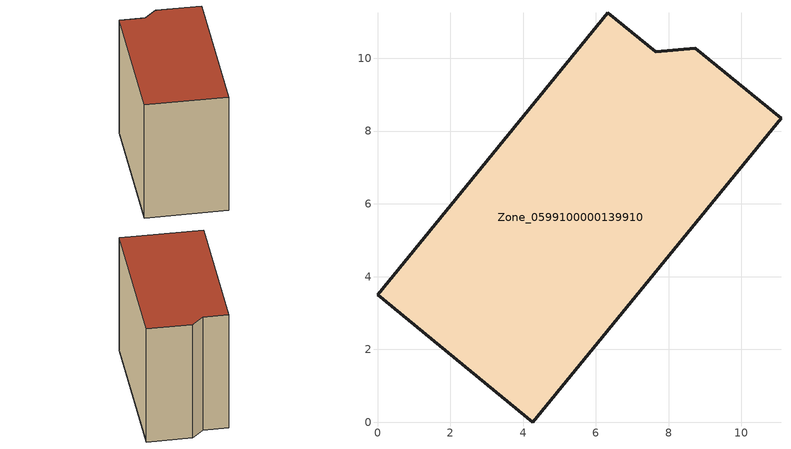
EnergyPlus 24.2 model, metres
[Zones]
Zone_0599100000139910
 floor ground (C_G): 0,3.5 6.33,11.25 7.64,10.18 8.74,10.27 11.09,8.36 4.27,0 z0
 wall outside (C_F): 4.27,0 11.09,8.36 8.74,10.27 7.64,10.18 6.33,11.25 0,3.5 4.27,0 z0:8.81
 roof outside (C_R): 6.33,11.25 0,3.5 4.27,0 11.09,8.36 8.74,10.27 7.64,10.18 z8.81
[BUILDING]
Pand.0599100000139910: North Axis=0; Terrain=City; Loads Convergence Tolerance Value=0.04; Temperature Convergence Tolerance Value=0.4; Solar Distribution=FullExterior; Maximum Number of Warmup Days=25; Minimum Number of Warmup Days=1
[Site:Location]
Rotterdam.The.Hague.AP_ZH_NLD Design_Conditions: Latitude=51.96; Longitude=4.45; Time Zone=1; Elevation=-4.5
[SITE:GROUNDTEMPERATURE:BUILDINGSURFACE]
18, 18, 18, 18, 18, 18, 18, 18, 18, 18, 18, 18
[MATERIAL] Thermal Absorptance=0.9; Solar Absorptance=0.7; Visible Absorptance=0.7
Name | Roughness | Thickness | Conductivity | Density | Specific Heat
G.TI.1946 | MediumSmooth | 0.15 | 1 | 540 | 1210
F.TI.1946 | Rough | 0.3 | 0.857143 | 1920 | 840
R.TI.1946 | MediumRough | 0.2 | 0.1 | 1500 | 1000
[CONSTRUCTION]
C_G: G.TI.1946
C_F: F.TI.1946
C_R: R.TI.1946
[ZONE]
Zone_0599100000139910: Type=1; Multiplier=1; Ceiling Height=Autocalculate; Volume=Autocalculate; Floor Area=autocalculate; Part of Total Floor Area=Yes
[ZONEINFILTRATION:DESIGNFLOWRATE]
Infil_Zone_0599100000139910: Zone or ZoneList or Space or SpaceList=Zone_0599100000139910; Schedule=AlwaysOn; Design Flow Rate Calculation Method=Flow/Area; Flow Rate per Floor Area=0.003; Constant Term Coefficient=1; Temperature Term Coefficient=0; Velocity Term Coefficient=0; Velocity Squared Term Coefficient=0
[HVACTEMPLATE:ZONE:IDEALLOADSAIRSYSTEM]
Zone_0599100000139910: Maximum Heating Supply Air Temperature=50; Minimum Cooling Supply Air Temperature=13; Maximum Heating Supply Air Humidity Ratio=0.0156; Minimum Cooling Supply Air Humidity Ratio=0.0077; Heating Limit=NoLimit; Cooling Limit=NoLimit; Dehumidification Control Type=ConstantSensibleHeatRatio; Cooling Sensible Heat Ratio=0.7; Dehumidification Setpoint=60; Humidification Control Type=None; Humidification Setpoint=30; Outdoor Air Method=None; Outdoor Air Flow Rate per Person=0.00944; Outdoor Air Flow Rate per Zone Floor Area=0; Outdoor Air Flow Rate per Zone=0; Demand Controlled Ventilation Type=None; Outdoor Air Economizer Type=NoEconomizer; Heat Recovery Type=None; Sensible Heat Recovery Effectiveness=0.7; Latent Heat Recovery Effectiveness=0.65
[ZONECONTROL:THERMOSTAT]
ThermostatControl_Zone_0599100000139910: Zone or ZoneList=Zone_0599100000139910; Control Type Schedule=DualSetpointControlType; Control 1=Thermostat_Zone_0599100000139910; Temperature Difference Between Cutout And Setpoint=0
[THERMOSTATSETPOINT:DUALSETPOINT]
Thermostat_Zone_0599100000139910: Heating Setpoint Temperature Schedule=HeatingSetpoint_Zone_0599100000139910; Cooling Setpoint Temperature Schedule=CoolingSetpoint_Zone_0599100000139910
[SCHEDULE:COMPACT]
HeatingSetpoint_Zone_0599100000139910: Through: 12/31, For: AllDays, Until: 24:00, 21
CoolingSetpoint_Zone_0599100000139910: Through: 12/31, For: AllDays, Until: 24:00, 24
DualSetpointControlType: Through: 12/31, For: AllDays, Until: 24:00, 4
AlwaysOn: Through: 12/31, For: AllDays, Until: 24:00, 1
